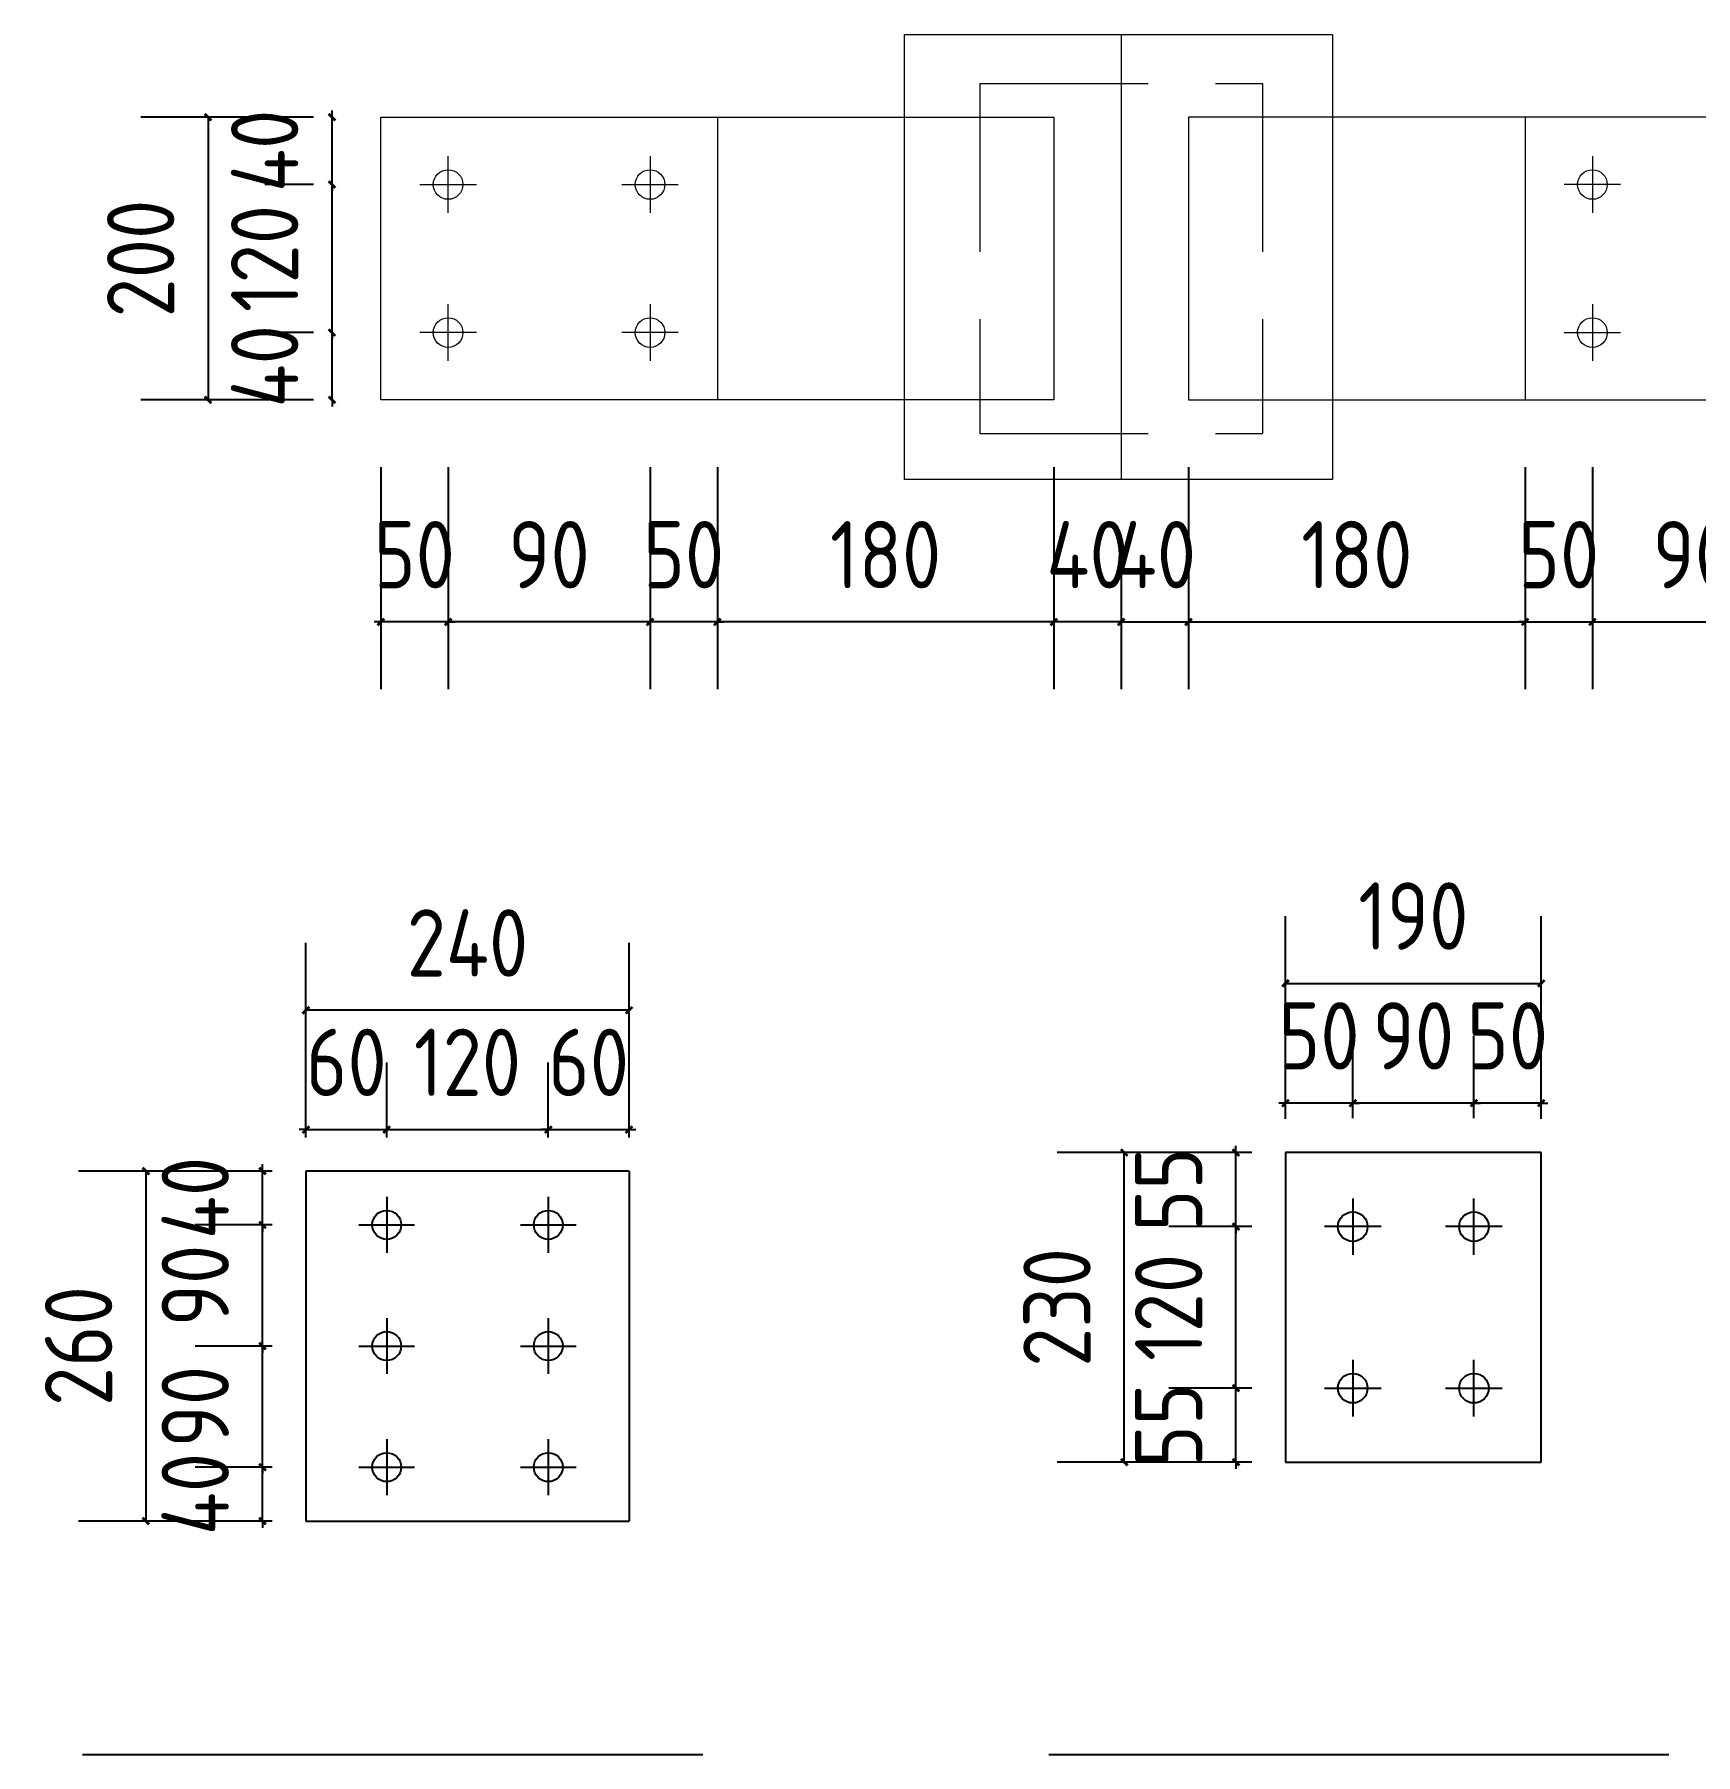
# Model space of a CAD drawing. Extents: x 411778 to 673094, y -11605 to 324395.
# Drawn here: x 487828 to 490296, y 129825 to 132381 of the extents above; entities that cross this region are included whole.
import ezdxf

# ---------------------------------------------------------------- set-up
doc = ezdxf.new("R2010")
doc.units = 0
doc.header["$LTSCALE"] = 1000
doc.header["$MEASUREMENT"] = 0
doc.linetypes.add('DASH', pattern=[0.35, 0.25, -0.1])
doc.styles.get("Standard").update_dxf_attribs({"font": 'gbenor.shx', "bigfont": 'gbcbig.shx'})
doc.dimstyles.get("Standard").update_dxf_attribs({"dimscale": 100, "dimtxt": 3.5, "dimasz": 1, "dimexe": 2.5, "dimexo": 3, "dimgap": 1.5, "dimtad": 1, "dimdec": 0, "dimzin": 0, "dimdsep": 46, "dimtxsty": 'Standard', "dimblk": 'ARCHTICK', "dimcen": 0.09, "dimadec": 0, "dimazin": 0, "dimtfac": 1, "dimtdec": 0, "dimtix": 1, "dimtmove": 2, "dimatfit": 3, "dimfxl": 1, "dimtolj": 1, "dimtzin": 0, "dimarcsym": 0})

# ---------------------------------------------------------------- blocks, each defined once
blk = doc.blocks.new('_ArchTick')
at = {"color": 0, "linetype": 'ByBlock', "const_width": 0.4}
blk.add_lwpolyline([(-0.5, -0.5), (0.5, 0.5)], dxfattribs=at)
blk = doc.blocks.new('*D104')
at = {"color": 3, "lineweight": -2}
for p, q in [((489543, 131737.9), (489543, 131407.9)), ((489443, 131619.4), (489443, 131407.9)), ((489443, 131507.9), (489433, 131507.9)), ((489443, 131507.9), (489543, 131507.9)), ((489543, 131507.9), (489553, 131507.9))]:
    blk.add_line(p, q, dxfattribs=at)
at = {"layer": 'Defpoints', "color": 0}
for p in [(489543, 131837.9), (489443, 131719.4), (489543, 131507.9)]:
    blk.add_point(p, dxfattribs=at)
at = {"color": 3, "lineweight": -2, "xscale": 10, "yscale": 10, "zscale": 10}
blk.add_blockref('_ArchTick', (489443, 131507.9), dxfattribs=at)
at = {"color": 3, "lineweight": -2, "xscale": 10, "yscale": 10, "zscale": 10, "rotation": 180}
blk.add_blockref('_ArchTick', (489543, 131507.9), dxfattribs=at)
at = {"color": 0, "lineweight": 15, "insert": (489493, 131607.9), "char_height": 100, "attachment_point": 5}
blk.add_mtext('\\A1;40', dxfattribs=at)
blk = doc.blocks.new('*D105')
at = {"color": 3, "lineweight": -2}
for p, q in [((489543, 131737.9), (489543, 131407.9)), ((490043, 131737.9), (490043, 131407.9)), ((489543, 131507.9), (490043, 131507.9))]:
    blk.add_line(p, q, dxfattribs=at)
at = {"layer": 'Defpoints', "color": 0}
for p in [(489543, 131837.9), (490043, 131837.9), (490043, 131507.9)]:
    blk.add_point(p, dxfattribs=at)
at = {"color": 3, "lineweight": -2, "xscale": 10, "yscale": 10, "zscale": 10, "rotation": 180}
blk.add_blockref('_ArchTick', (489543, 131507.9), dxfattribs=at)
at = {"color": 3, "lineweight": -2, "xscale": 10, "yscale": 10, "zscale": 10}
blk.add_blockref('_ArchTick', (490043, 131507.9), dxfattribs=at)
at = {"color": 0, "lineweight": 15, "insert": (489793, 131607.9), "char_height": 100, "attachment_point": 5}
blk.add_mtext('\\A1;180', dxfattribs=at)
blk = doc.blocks.new('*D106')
at = {"color": 3, "lineweight": -2}
for p, q in [((490043, 131737.9), (490043, 131407.9)), ((490143, 131737.9), (490143, 131407.9)), ((490043, 131507.9), (490033, 131507.9)), ((490043, 131507.9), (490143, 131507.9)), ((490143, 131507.9), (490153, 131507.9))]:
    blk.add_line(p, q, dxfattribs=at)
at = {"layer": 'Defpoints', "color": 0}
for p in [(490043, 131837.9), (490143, 131837.9), (490143, 131507.9)]:
    blk.add_point(p, dxfattribs=at)
at = {"color": 3, "lineweight": -2, "xscale": 10, "yscale": 10, "zscale": 10}
blk.add_blockref('_ArchTick', (490043, 131507.9), dxfattribs=at)
at = {"color": 3, "lineweight": -2, "xscale": 10, "yscale": 10, "zscale": 10, "rotation": 180}
blk.add_blockref('_ArchTick', (490143, 131507.9), dxfattribs=at)
at = {"color": 0, "lineweight": 15, "insert": (490093, 131607.9), "char_height": 100, "attachment_point": 5}
blk.add_mtext('\\A1;50', dxfattribs=at)
blk = doc.blocks.new('*D80')
at = {"color": 3, "lineweight": -2}
for p, q in [((490143, 131737.9), (490143, 131407.9)), ((490443, 131737.9), (490443, 131407.9)), ((490143, 131507.9), (490443, 131507.9))]:
    blk.add_line(p, q, dxfattribs=at)
at = {"layer": 'Defpoints', "color": 0}
for p in [(490143, 131837.9), (490443, 131837.9), (490443, 131507.9)]:
    blk.add_point(p, dxfattribs=at)
at = {"color": 3, "lineweight": -2, "xscale": 10, "yscale": 10, "zscale": 10, "rotation": 180}
blk.add_blockref('_ArchTick', (490143, 131507.9), dxfattribs=at)
at = {"color": 3, "lineweight": -2, "xscale": 10, "yscale": 10, "zscale": 10}
blk.add_blockref('_ArchTick', (490443, 131507.9), dxfattribs=at)
at = {"color": 0, "lineweight": 15, "insert": (490293, 131607.9), "char_height": 100, "attachment_point": 5}
blk.add_mtext('\\A1;90', dxfattribs=at)
blk = doc.blocks.new('*D81')
at = {"color": 3, "lineweight": -2}
for p, q in [((489343, 131737.9), (489343, 131407.9)), ((489443, 131619.4), (489443, 131407.9)), ((489343, 131507.9), (489333, 131507.9)), ((489443, 131507.9), (489343, 131507.9)), ((489443, 131507.9), (489453, 131507.9))]:
    blk.add_line(p, q, dxfattribs=at)
at = {"layer": 'Defpoints', "color": 0}
for p in [(489343, 131837.9), (489443, 131719.4), (489343, 131507.9)]:
    blk.add_point(p, dxfattribs=at)
at = {"color": 3, "lineweight": -2, "xscale": 10, "yscale": 10, "zscale": 10}
blk.add_blockref('_ArchTick', (489343, 131507.9), dxfattribs=at)
at = {"color": 3, "lineweight": -2, "xscale": 10, "yscale": 10, "zscale": 10, "rotation": 180}
blk.add_blockref('_ArchTick', (489443, 131507.9), dxfattribs=at)
at = {"color": 0, "lineweight": 15, "insert": (489393, 131607.9), "char_height": 100, "attachment_point": 5}
blk.add_mtext('\\A1;40', dxfattribs=at)
blk = doc.blocks.new('*D82')
at = {"color": 3, "lineweight": -2}
for p, q in [((488843, 131737.9), (488843, 131407.9)), ((489343, 131737.9), (489343, 131407.9)), ((489343, 131507.9), (488843, 131507.9))]:
    blk.add_line(p, q, dxfattribs=at)
at = {"layer": 'Defpoints', "color": 0}
for p in [(488843, 131837.9), (489343, 131837.9), (488843, 131507.9)]:
    blk.add_point(p, dxfattribs=at)
at = {"color": 3, "lineweight": -2, "xscale": 10, "yscale": 10, "zscale": 10, "rotation": 180}
blk.add_blockref('_ArchTick', (488843, 131507.9), dxfattribs=at)
at = {"color": 3, "lineweight": -2, "xscale": 10, "yscale": 10, "zscale": 10}
blk.add_blockref('_ArchTick', (489343, 131507.9), dxfattribs=at)
at = {"color": 0, "lineweight": 15, "insert": (489093, 131607.9), "char_height": 100, "attachment_point": 5}
blk.add_mtext('\\A1;180', dxfattribs=at)
blk = doc.blocks.new('*D83')
at = {"color": 3, "lineweight": -2}
for p, q in [((488743, 131737.9), (488743, 131407.9)), ((488843, 131737.9), (488843, 131407.9)), ((488743, 131507.9), (488733, 131507.9)), ((488843, 131507.9), (488743, 131507.9)), ((488843, 131507.9), (488853, 131507.9))]:
    blk.add_line(p, q, dxfattribs=at)
at = {"layer": 'Defpoints', "color": 0}
for p in [(488743, 131837.9), (488843, 131837.9), (488743, 131507.9)]:
    blk.add_point(p, dxfattribs=at)
at = {"color": 3, "lineweight": -2, "xscale": 10, "yscale": 10, "zscale": 10}
blk.add_blockref('_ArchTick', (488743, 131507.9), dxfattribs=at)
at = {"color": 3, "lineweight": -2, "xscale": 10, "yscale": 10, "zscale": 10, "rotation": 180}
blk.add_blockref('_ArchTick', (488843, 131507.9), dxfattribs=at)
at = {"color": 0, "lineweight": 15, "insert": (488793, 131607.9), "char_height": 100, "attachment_point": 5}
blk.add_mtext('\\A1;50', dxfattribs=at)
blk = doc.blocks.new('*D84')
at = {"color": 3, "lineweight": -2}
for p, q in [((488443, 131737.9), (488443, 131407.9)), ((488743, 131737.9), (488743, 131407.9)), ((488743, 131507.9), (488443, 131507.9))]:
    blk.add_line(p, q, dxfattribs=at)
at = {"layer": 'Defpoints', "color": 0}
for p in [(488443, 131837.9), (488743, 131837.9), (488443, 131507.9)]:
    blk.add_point(p, dxfattribs=at)
at = {"color": 3, "lineweight": -2, "xscale": 10, "yscale": 10, "zscale": 10, "rotation": 180}
blk.add_blockref('_ArchTick', (488443, 131507.9), dxfattribs=at)
at = {"color": 3, "lineweight": -2, "xscale": 10, "yscale": 10, "zscale": 10}
blk.add_blockref('_ArchTick', (488743, 131507.9), dxfattribs=at)
at = {"color": 0, "lineweight": 15, "insert": (488593, 131607.9), "char_height": 100, "attachment_point": 5}
blk.add_mtext('\\A1;90', dxfattribs=at)
blk = doc.blocks.new('*D85')
at = {"color": 3, "lineweight": -2}
for p, q in [((488343, 131737.9), (488343, 131407.9)), ((488443, 131737.9), (488443, 131407.9)), ((488343, 131507.9), (488333, 131507.9)), ((488443, 131507.9), (488343, 131507.9)), ((488443, 131507.9), (488453, 131507.9))]:
    blk.add_line(p, q, dxfattribs=at)
at = {"layer": 'Defpoints', "color": 0}
for p in [(488343, 131837.9), (488443, 131837.9), (488343, 131507.9)]:
    blk.add_point(p, dxfattribs=at)
at = {"color": 3, "lineweight": -2, "xscale": 10, "yscale": 10, "zscale": 10}
blk.add_blockref('_ArchTick', (488343, 131507.9), dxfattribs=at)
at = {"color": 3, "lineweight": -2, "xscale": 10, "yscale": 10, "zscale": 10, "rotation": 180}
blk.add_blockref('_ArchTick', (488443, 131507.9), dxfattribs=at)
at = {"color": 0, "lineweight": 15, "insert": (488393, 131607.9), "char_height": 100, "attachment_point": 5}
blk.add_mtext('\\A1;50', dxfattribs=at)
blk = doc.blocks.new('*D86')
at = {"color": 3, "lineweight": -2}
for p, q in [((488243, 131937.9), (488170.5, 131937.9)), ((488270.5, 131937.9), (488270.5, 131947.9)), ((488270.5, 131837.9), (488270.5, 131937.9)), ((488243, 131837.9), (488170.5, 131837.9)), ((488270.5, 131837.9), (488270.5, 131827.9))]:
    blk.add_line(p, q, dxfattribs=at)
at = {"layer": 'Defpoints', "color": 0}
for p in [(488270.5, 131937.9), (488343, 131937.9), (488343, 131837.9)]:
    blk.add_point(p, dxfattribs=at)
at = {"color": 3, "lineweight": -2, "xscale": 10, "yscale": 10, "zscale": 10}
for p, rotation in [((488270.5, 131937.9), 270), ((488270.5, 131837.9), 90)]:
    blk.add_blockref('_ArchTick', p, dxfattribs=dict(at, rotation=rotation))
at = {"color": 0, "lineweight": 15, "insert": (488170.5, 131887.9), "char_height": 100, "attachment_point": 5, "rotation": 90}
blk.add_mtext('\\A1;40', dxfattribs=at)
blk = doc.blocks.new('*D87')
at = {"color": 3, "lineweight": -2}
for p, q in [((488270.5, 132157.9), (488270.5, 132167.9)), ((488243, 132157.9), (488170.5, 132157.9)), ((488270.5, 131937.9), (488270.5, 132157.9)), ((488243, 131937.9), (488170.5, 131937.9)), ((488270.5, 131937.9), (488270.5, 131927.9))]:
    blk.add_line(p, q, dxfattribs=at)
at = {"layer": 'Defpoints', "color": 0}
for p in [(488270.5, 132157.9), (488343, 132157.9), (488343, 131937.9)]:
    blk.add_point(p, dxfattribs=at)
at = {"color": 3, "lineweight": -2, "xscale": 10, "yscale": 10, "zscale": 10}
for p, rotation in [((488270.5, 132157.9), 270), ((488270.5, 131937.9), 90)]:
    blk.add_blockref('_ArchTick', p, dxfattribs=dict(at, rotation=rotation))
at = {"color": 0, "lineweight": 15, "insert": (488170.5, 132047.9), "char_height": 100, "attachment_point": 5, "rotation": 90}
blk.add_mtext('\\A1;120', dxfattribs=at)
blk = doc.blocks.new('*D88')
at = {"color": 3, "lineweight": -2}
for p, q in [((488270.5, 132257.9), (488270.5, 132267.9)), ((488243, 132257.9), (488170.5, 132257.9)), ((488270.5, 132157.9), (488270.5, 132257.9)), ((488243, 132157.9), (488170.5, 132157.9)), ((488270.5, 132157.9), (488270.5, 132147.9))]:
    blk.add_line(p, q, dxfattribs=at)
at = {"layer": 'Defpoints', "color": 0}
for p in [(488270.5, 132257.9), (488343, 132257.9), (488343, 132157.9)]:
    blk.add_point(p, dxfattribs=at)
at = {"color": 3, "lineweight": -2, "xscale": 10, "yscale": 10, "zscale": 10}
for p, rotation in [((488270.5, 132257.9), 270), ((488270.5, 132157.9), 90)]:
    blk.add_blockref('_ArchTick', p, dxfattribs=dict(at, rotation=rotation))
at = {"color": 0, "lineweight": 15, "insert": (488170.5, 132207.9), "char_height": 100, "attachment_point": 5, "rotation": 90}
blk.add_mtext('\\A1;40', dxfattribs=at)
blk = doc.blocks.new('*D89')
at = {"color": 3, "lineweight": -2}
for p, q in [((488243, 132257.9), (487986.3, 132257.9)), ((488086.3, 132257.9), (488086.3, 131837.9)), ((488243, 131837.9), (487986.3, 131837.9))]:
    blk.add_line(p, q, dxfattribs=at)
at = {"layer": 'Defpoints', "color": 0}
for p in [(488343, 132257.9), (488086.3, 131837.9), (488343, 131837.9)]:
    blk.add_point(p, dxfattribs=at)
at = {"color": 3, "lineweight": -2, "xscale": 10, "yscale": 10, "zscale": 10}
for p, rotation in [((488086.3, 132257.9), 90), ((488086.3, 131837.9), 270)]:
    blk.add_blockref('_ArchTick', p, dxfattribs=dict(at, rotation=rotation))
at = {"color": 0, "lineweight": 15, "insert": (487986.3, 132047.9), "char_height": 100, "attachment_point": 5, "rotation": 90}
blk.add_mtext('\\A1;200', dxfattribs=at)
blk = doc.blocks.new('*D112')
at = {"color": 3, "lineweight": -2}
for p, q in [((488181.8, 130252.1), (488067.3, 130252.1)), ((488167.3, 130252.1), (488167.3, 130262.1)), ((488167.3, 130172.1), (488167.3, 130252.1)), ((488181.8, 130172.1), (488067.3, 130172.1)), ((488167.3, 130172.1), (488167.3, 130162.1))]:
    blk.add_line(p, q, dxfattribs=at)
at = {"layer": 'Defpoints', "color": 0}
for p in [(488167.3, 130252.1), (488231.8, 130252.1), (488231.8, 130172.1)]:
    blk.add_point(p, dxfattribs=at)
at = {"color": 3, "lineweight": -2, "xscale": 10, "yscale": 10, "zscale": 10}
for p, rotation in [((488167.3, 130252.1), 270), ((488167.3, 130172.1), 90)]:
    blk.add_blockref('_ArchTick', p, dxfattribs=dict(at, rotation=rotation))
at = {"color": 0, "insert": (488067.3, 130212.1), "char_height": 100, "attachment_point": 5, "rotation": 90}
blk.add_mtext('\\A1;40', dxfattribs=at)
blk = doc.blocks.new('*D113')
at = {"color": 3, "lineweight": -2}
for p, q in [((488181.8, 130432.1), (488067.3, 130432.1)), ((488167.3, 130432.1), (488167.3, 130442.1)), ((488167.3, 130252.1), (488167.3, 130432.1)), ((488181.8, 130252.1), (488067.3, 130252.1)), ((488167.3, 130252.1), (488167.3, 130242.1))]:
    blk.add_line(p, q, dxfattribs=at)
at = {"layer": 'Defpoints', "color": 0}
for p in [(488167.3, 130432.1), (488231.8, 130432.1), (488231.8, 130252.1)]:
    blk.add_point(p, dxfattribs=at)
at = {"color": 3, "lineweight": -2, "xscale": 10, "yscale": 10, "zscale": 10}
for p, rotation in [((488167.3, 130432.1), 270), ((488167.3, 130252.1), 90)]:
    blk.add_blockref('_ArchTick', p, dxfattribs=dict(at, rotation=rotation))
at = {"color": 0, "insert": (488067.3, 130342.1), "char_height": 100, "attachment_point": 5, "rotation": 90}
blk.add_mtext('\\A1;90', dxfattribs=at)
blk = doc.blocks.new('*D114')
at = {"color": 3, "lineweight": -2}
for p, q in [((488181.8, 130612.1), (488067.3, 130612.1)), ((488167.3, 130612.1), (488167.3, 130622.1)), ((488167.3, 130432.1), (488167.3, 130612.1)), ((488181.8, 130432.1), (488067.3, 130432.1)), ((488167.3, 130432.1), (488167.3, 130422.1))]:
    blk.add_line(p, q, dxfattribs=at)
at = {"layer": 'Defpoints', "color": 0}
for p in [(488167.3, 130612.1), (488231.8, 130612.1), (488231.8, 130432.1)]:
    blk.add_point(p, dxfattribs=at)
at = {"color": 3, "lineweight": -2, "xscale": 10, "yscale": 10, "zscale": 10}
for p, rotation in [((488167.3, 130612.1), 270), ((488167.3, 130432.1), 90)]:
    blk.add_blockref('_ArchTick', p, dxfattribs=dict(at, rotation=rotation))
at = {"color": 0, "insert": (488067.3, 130522.1), "char_height": 100, "attachment_point": 5, "rotation": 90}
blk.add_mtext('\\A1;90', dxfattribs=at)
blk = doc.blocks.new('*D115')
at = {"color": 3, "lineweight": -2}
for p, q in [((488181.8, 130692.1), (488067.3, 130692.1)), ((488167.3, 130692.1), (488167.3, 130702.1)), ((488167.3, 130612.1), (488167.3, 130692.1)), ((488181.8, 130612.1), (488067.3, 130612.1)), ((488167.3, 130612.1), (488167.3, 130602.1))]:
    blk.add_line(p, q, dxfattribs=at)
at = {"layer": 'Defpoints', "color": 0}
for p in [(488167.3, 130692.1), (488231.8, 130692.1), (488231.8, 130612.1)]:
    blk.add_point(p, dxfattribs=at)
at = {"color": 3, "lineweight": -2, "xscale": 10, "yscale": 10, "zscale": 10}
for p, rotation in [((488167.3, 130692.1), 270), ((488167.3, 130612.1), 90)]:
    blk.add_blockref('_ArchTick', p, dxfattribs=dict(at, rotation=rotation))
at = {"color": 0, "insert": (488067.3, 130652.1), "char_height": 100, "attachment_point": 5, "rotation": 90}
blk.add_mtext('\\A1;40', dxfattribs=at)
blk = doc.blocks.new('*D99')
at = {"color": 3, "lineweight": -2}
for p, q in [((488231.8, 130742.1), (488231.8, 130853.6)), ((488351.8, 130742.1), (488351.8, 130853.6)), ((488231.8, 130753.6), (488221.8, 130753.6)), ((488231.8, 130753.6), (488351.8, 130753.6)), ((488351.8, 130753.6), (488361.8, 130753.6))]:
    blk.add_line(p, q, dxfattribs=at)
at = {"layer": 'Defpoints', "color": 0}
for p in [(488351.8, 130753.6), (488231.8, 130692.1), (488351.8, 130692.1)]:
    blk.add_point(p, dxfattribs=at)
at = {"color": 3, "lineweight": -2, "xscale": 10, "yscale": 10, "zscale": 10}
blk.add_blockref('_ArchTick', (488231.8, 130753.6), dxfattribs=at)
at = {"color": 3, "lineweight": -2, "xscale": 10, "yscale": 10, "zscale": 10, "rotation": 180}
blk.add_blockref('_ArchTick', (488351.8, 130753.6), dxfattribs=at)
at = {"color": 0, "insert": (488291.8, 130853.6), "char_height": 100, "attachment_point": 5}
blk.add_mtext('\\A1;60', dxfattribs=at)
blk = doc.blocks.new('*D100')
at = {"color": 3, "lineweight": -2}
for p, q in [((488351.8, 130742.1), (488351.8, 130853.6)), ((488591.8, 130742.1), (488591.8, 130853.6)), ((488351.8, 130753.6), (488591.8, 130753.6))]:
    blk.add_line(p, q, dxfattribs=at)
at = {"layer": 'Defpoints', "color": 0}
for p in [(488591.8, 130753.6), (488351.8, 130692.1), (488591.8, 130692.1)]:
    blk.add_point(p, dxfattribs=at)
at = {"color": 3, "lineweight": -2, "xscale": 10, "yscale": 10, "zscale": 10, "rotation": 180}
blk.add_blockref('_ArchTick', (488351.8, 130753.6), dxfattribs=at)
at = {"color": 3, "lineweight": -2, "xscale": 10, "yscale": 10, "zscale": 10}
blk.add_blockref('_ArchTick', (488591.8, 130753.6), dxfattribs=at)
at = {"color": 0, "insert": (488471.8, 130853.6), "char_height": 100, "attachment_point": 5}
blk.add_mtext('\\A1;120', dxfattribs=at)
blk = doc.blocks.new('*D116')
at = {"color": 3, "lineweight": -2}
for p, q in [((488591.8, 130742.1), (488591.8, 130853.6)), ((488711.8, 130742.1), (488711.8, 130853.6)), ((488591.8, 130753.6), (488581.8, 130753.6)), ((488591.8, 130753.6), (488711.8, 130753.6)), ((488711.8, 130753.6), (488721.8, 130753.6))]:
    blk.add_line(p, q, dxfattribs=at)
at = {"layer": 'Defpoints', "color": 0}
for p in [(488711.8, 130753.6), (488591.8, 130692.1), (488711.8, 130692.1)]:
    blk.add_point(p, dxfattribs=at)
at = {"color": 3, "lineweight": -2, "xscale": 10, "yscale": 10, "zscale": 10}
blk.add_blockref('_ArchTick', (488591.8, 130753.6), dxfattribs=at)
at = {"color": 3, "lineweight": -2, "xscale": 10, "yscale": 10, "zscale": 10, "rotation": 180}
blk.add_blockref('_ArchTick', (488711.8, 130753.6), dxfattribs=at)
at = {"color": 0, "insert": (488651.8, 130853.6), "char_height": 100, "attachment_point": 5}
blk.add_mtext('\\A1;60', dxfattribs=at)
blk = doc.blocks.new('*D117')
at = {"color": 3, "lineweight": -2}
for p, q in [((488231.8, 130742.1), (488231.8, 131031)), ((488711.8, 130742.1), (488711.8, 131031)), ((488711.8, 130931), (488231.8, 130931))]:
    blk.add_line(p, q, dxfattribs=at)
at = {"layer": 'Defpoints', "color": 0}
for p in [(488231.8, 130931), (488231.8, 130692.1), (488711.8, 130692.1)]:
    blk.add_point(p, dxfattribs=at)
at = {"color": 3, "lineweight": -2, "xscale": 10, "yscale": 10, "zscale": 10, "rotation": 180}
blk.add_blockref('_ArchTick', (488231.8, 130931), dxfattribs=at)
at = {"color": 3, "lineweight": -2, "xscale": 10, "yscale": 10, "zscale": 10}
blk.add_blockref('_ArchTick', (488711.8, 130931), dxfattribs=at)
at = {"color": 0, "insert": (488471.8, 131031), "char_height": 100, "attachment_point": 5}
blk.add_mtext('\\A1;240', dxfattribs=at)
blk = doc.blocks.new('*D118')
at = {"color": 3, "lineweight": -2}
for p, q in [((488181.8, 130692.1), (487894, 130692.1)), ((487994, 130692.1), (487994, 130172.1)), ((488181.8, 130172.1), (487894, 130172.1))]:
    blk.add_line(p, q, dxfattribs=at)
at = {"layer": 'Defpoints', "color": 0}
for p in [(488231.8, 130692.1), (487994, 130172.1), (488231.8, 130172.1)]:
    blk.add_point(p, dxfattribs=at)
at = {"color": 3, "lineweight": -2, "xscale": 10, "yscale": 10, "zscale": 10}
for p, rotation in [((487994, 130692.1), 90), ((487994, 130172.1), 270)]:
    blk.add_blockref('_ArchTick', p, dxfattribs=dict(at, rotation=rotation))
at = {"color": 0, "insert": (487894, 130432.1), "char_height": 100, "attachment_point": 5, "rotation": 90}
blk.add_mtext('\\A1;260', dxfattribs=at)
blk = doc.blocks.new('*D126')
at = {"color": 3, "lineweight": -2}
for p, q in [((489613.5, 130369.5), (489613.5, 130379.5)), ((489637, 130369.5), (489513.5, 130369.5)), ((489613.5, 130259.5), (489613.5, 130369.5)), ((489637, 130259.5), (489513.5, 130259.5)), ((489613.5, 130259.5), (489613.5, 130249.5))]:
    blk.add_line(p, q, dxfattribs=at)
at = {"layer": 'Defpoints', "color": 0}
for p in [(489613.5, 130369.5), (489687, 130369.5), (489687, 130259.5)]:
    blk.add_point(p, dxfattribs=at)
at = {"color": 3, "lineweight": -2, "xscale": 10, "yscale": 10, "zscale": 10}
for p, rotation in [((489613.5, 130369.5), 270), ((489613.5, 130259.5), 90)]:
    blk.add_blockref('_ArchTick', p, dxfattribs=dict(at, rotation=rotation))
at = {"color": 0, "insert": (489513.5, 130314.5), "char_height": 100, "attachment_point": 5, "rotation": 90}
blk.add_mtext('\\A1;55', dxfattribs=at)
blk = doc.blocks.new('*D127')
at = {"color": 3, "lineweight": -2}
for p, q in [((489637, 130609.5), (489513.5, 130609.5)), ((489613.5, 130369.5), (489613.5, 130609.5)), ((489637, 130369.5), (489513.5, 130369.5))]:
    blk.add_line(p, q, dxfattribs=at)
at = {"layer": 'Defpoints', "color": 0}
for p in [(489613.5, 130609.5), (489687, 130609.5), (489687, 130369.5)]:
    blk.add_point(p, dxfattribs=at)
at = {"color": 3, "lineweight": -2, "xscale": 10, "yscale": 10, "zscale": 10}
for p, rotation in [((489613.5, 130609.5), 90), ((489613.5, 130369.5), 270)]:
    blk.add_blockref('_ArchTick', p, dxfattribs=dict(at, rotation=rotation))
at = {"color": 0, "insert": (489513.5, 130489.5), "char_height": 100, "attachment_point": 5, "rotation": 90}
blk.add_mtext('\\A1;120', dxfattribs=at)
blk = doc.blocks.new('*D128')
at = {"color": 3, "lineweight": -2}
for p, q in [((489637, 130719.5), (489513.5, 130719.5)), ((489613.5, 130719.5), (489613.5, 130729.5)), ((489613.5, 130609.5), (489613.5, 130719.5)), ((489637, 130609.5), (489513.5, 130609.5)), ((489613.5, 130609.5), (489613.5, 130599.5))]:
    blk.add_line(p, q, dxfattribs=at)
at = {"layer": 'Defpoints', "color": 0}
for p in [(489613.5, 130719.5), (489687, 130719.5), (489687, 130609.5)]:
    blk.add_point(p, dxfattribs=at)
at = {"color": 3, "lineweight": -2, "xscale": 10, "yscale": 10, "zscale": 10}
for p, rotation in [((489613.5, 130719.5), 270), ((489613.5, 130609.5), 90)]:
    blk.add_blockref('_ArchTick', p, dxfattribs=dict(at, rotation=rotation))
at = {"color": 0, "insert": (489513.5, 130664.5), "char_height": 100, "attachment_point": 5, "rotation": 90}
blk.add_mtext('\\A1;55', dxfattribs=at)
blk = doc.blocks.new('*D129')
at = {"color": 3, "lineweight": -2}
for p, q in [((489637, 130719.5), (489347.6, 130719.5)), ((489447.6, 130259.5), (489447.6, 130719.5)), ((489637, 130259.5), (489347.6, 130259.5))]:
    blk.add_line(p, q, dxfattribs=at)
at = {"layer": 'Defpoints', "color": 0}
for p in [(489447.6, 130719.5), (489687, 130719.5), (489687, 130259.5)]:
    blk.add_point(p, dxfattribs=at)
at = {"color": 3, "lineweight": -2, "xscale": 10, "yscale": 10, "zscale": 10}
for p, rotation in [((489447.6, 130719.5), 90), ((489447.6, 130259.5), 270)]:
    blk.add_blockref('_ArchTick', p, dxfattribs=dict(at, rotation=rotation))
at = {"color": 0, "insert": (489347.6, 130489.5), "char_height": 100, "attachment_point": 5, "rotation": 90}
blk.add_mtext('\\A1;230', dxfattribs=at)
blk = doc.blocks.new('*D130')
at = {"color": 3, "lineweight": -2}
for p, q in [((489967, 130770.5), (489967, 130893)), ((490067, 130770.5), (490067, 130893)), ((489967, 130793), (489957, 130793)), ((490067, 130793), (489967, 130793)), ((490067, 130793), (490077, 130793))]:
    blk.add_line(p, q, dxfattribs=at)
at = {"layer": 'Defpoints', "color": 0}
for p in [(489967, 130793), (489967, 130720.5), (490067, 130720.5)]:
    blk.add_point(p, dxfattribs=at)
at = {"color": 3, "lineweight": -2, "xscale": 10, "yscale": 10, "zscale": 10}
blk.add_blockref('_ArchTick', (489967, 130793), dxfattribs=at)
at = {"color": 3, "lineweight": -2, "xscale": 10, "yscale": 10, "zscale": 10, "rotation": 180}
blk.add_blockref('_ArchTick', (490067, 130793), dxfattribs=at)
at = {"color": 0, "insert": (490017, 130893), "char_height": 100, "attachment_point": 5}
blk.add_mtext('\\A1;50', dxfattribs=at)
blk = doc.blocks.new('*D131')
at = {"color": 3, "lineweight": -2}
for p, q in [((489787, 130770.5), (489787, 130893)), ((489967, 130770.5), (489967, 130893)), ((489787, 130793), (489777, 130793)), ((489967, 130793), (489787, 130793)), ((489967, 130793), (489977, 130793))]:
    blk.add_line(p, q, dxfattribs=at)
at = {"layer": 'Defpoints', "color": 0}
for p in [(489787, 130793), (489787, 130720.5), (489967, 130720.5)]:
    blk.add_point(p, dxfattribs=at)
at = {"color": 3, "lineweight": -2, "xscale": 10, "yscale": 10, "zscale": 10}
blk.add_blockref('_ArchTick', (489787, 130793), dxfattribs=at)
at = {"color": 3, "lineweight": -2, "xscale": 10, "yscale": 10, "zscale": 10, "rotation": 180}
blk.add_blockref('_ArchTick', (489967, 130793), dxfattribs=at)
at = {"color": 0, "insert": (489877, 130893), "char_height": 100, "attachment_point": 5}
blk.add_mtext('\\A1;90', dxfattribs=at)
blk = doc.blocks.new('*D132')
at = {"color": 3, "lineweight": -2}
for p, q in [((489687, 130770.5), (489687, 130893)), ((489787, 130770.5), (489787, 130893)), ((489687, 130793), (489677, 130793)), ((489787, 130793), (489687, 130793)), ((489787, 130793), (489797, 130793))]:
    blk.add_line(p, q, dxfattribs=at)
at = {"layer": 'Defpoints', "color": 0}
for p in [(489687, 130793), (489687, 130720.5), (489787, 130720.5)]:
    blk.add_point(p, dxfattribs=at)
at = {"color": 3, "lineweight": -2, "xscale": 10, "yscale": 10, "zscale": 10}
blk.add_blockref('_ArchTick', (489687, 130793), dxfattribs=at)
at = {"color": 3, "lineweight": -2, "xscale": 10, "yscale": 10, "zscale": 10, "rotation": 180}
blk.add_blockref('_ArchTick', (489787, 130793), dxfattribs=at)
at = {"color": 0, "insert": (489737, 130893), "char_height": 100, "attachment_point": 5}
blk.add_mtext('\\A1;50', dxfattribs=at)
blk = doc.blocks.new('*D133')
at = {"color": 3, "lineweight": -2}
for p, q in [((489687, 130769.5), (489687, 131071)), ((490067, 130769.5), (490067, 131071)), ((489687, 130971), (490067, 130971))]:
    blk.add_line(p, q, dxfattribs=at)
at = {"layer": 'Defpoints', "color": 0}
for p in [(490067, 130971), (489687, 130719.5), (490067, 130719.5)]:
    blk.add_point(p, dxfattribs=at)
at = {"color": 3, "lineweight": -2, "xscale": 10, "yscale": 10, "zscale": 10, "rotation": 180}
blk.add_blockref('_ArchTick', (489687, 130971), dxfattribs=at)
at = {"color": 3, "lineweight": -2, "xscale": 10, "yscale": 10, "zscale": 10}
blk.add_blockref('_ArchTick', (490067, 130971), dxfattribs=at)
at = {"color": 0, "insert": (489877, 131071), "char_height": 100, "attachment_point": 5}
blk.add_mtext('\\A1;190', dxfattribs=at)

msp = doc.modelspace()

# ---------------------------------------------------------------- linework, layer by layer
at = {"color": 1, "lineweight": 15}
msp.add_line((489443, 132380.9), (489443, 131719.4), dxfattribs=at)
at = {"linetype": 'DASH', "lineweight": 15}
for p, q in [((489233, 132307.9), (489233, 131787.9)), ((489233, 132307.9), (489653, 132307.9)), ((489653, 132307.9), (489653, 131787.9)), ((489233, 131787.9), (489653, 131787.9))]:
    msp.add_line(p, q, dxfattribs=at)
at = {"lineweight": 15}
for p, q in [((488343, 131837.9), (488343, 132257.9)), ((488343, 132257.9), (489343, 132257.9)), ((488843, 132257.9), (488843, 131837.9)), ((489343, 132257.9), (489343, 131837.9)), ((489343, 132257.9), (489343, 131837.9)), ((489543, 132257.9), (489543, 131837.9)), ((490543, 132257.9), (489543, 132257.9)), ((490043, 132257.9), (490043, 131837.9)), ((488443, 132115.9), (488443, 132199.9)), ((488743, 132199.9), (488743, 132115.9)), ((490143, 132199.9), (490143, 132115.9)), ((488401, 132157.9), (488485, 132157.9)), ((488701, 132157.9), (488785, 132157.9)), ((490185, 132157.9), (490101, 132157.9)), ((488443, 131895.9), (488443, 131979.9)), ((488743, 131979.9), (488743, 131895.9)), ((490143, 131979.9), (490143, 131895.9)), ((488485, 131937.9), (488401, 131937.9)), ((488785, 131937.9), (488701, 131937.9)), ((490101, 131937.9), (490185, 131937.9)), ((489343, 131837.9), (488343, 131837.9)), ((489543, 131837.9), (490543, 131837.9))]:
    msp.add_line(p, q, dxfattribs=at)
for p, q in [((490067, 130719.5), (489687, 130719.5)), ((489687, 130719.5), (489687, 130259.5)), ((490067, 130259.5), (490067, 130719.5)), ((488711.8, 130692.1), (488231.8, 130692.1)), ((488231.8, 130692.1), (488231.8, 130172.1)), ((488711.8, 130692.1), (488711.8, 130172.1)), ((489787, 130651.5), (489787, 130567.5)), ((489967, 130567.5), (489967, 130651.5)), ((488310.3, 130612.1), (488393.3, 130612.1)), ((488550.3, 130612.1), (488633.3, 130612.1)), ((489829, 130609.5), (489745, 130609.5)), ((490009, 130609.5), (489925, 130609.5)), ((488310.3, 130432.1), (488393.3, 130432.1)), ((488550.3, 130432.1), (488633.3, 130432.1)), ((489787, 130411.5), (489787, 130327.5)), ((489967, 130327.5), (489967, 130411.5)), ((489745, 130369.5), (489829, 130369.5)), ((489925, 130369.5), (490009, 130369.5)), ((488310.3, 130252.1), (488393.3, 130252.1)), ((488550.3, 130252.1), (488633.3, 130252.1)), ((489687, 130259.5), (490067, 130259.5)), ((488231.8, 130172.1), (488711.8, 130172.1)), ((487899.8, 129825.1), (488821.3, 129825.1)), ((489335.3, 129825.1), (490256.8, 129825.1))]:
    msp.add_line(p, q)
at = {"color": 0}
for p, q in [((488351.8, 130653.6), (488351.8, 130570.6)), ((488591.8, 130653.6), (488591.8, 130570.6)), ((488351.8, 130473.6), (488351.8, 130390.6)), ((488591.8, 130473.6), (488591.8, 130390.6)), ((488351.8, 130293.6), (488351.8, 130210.6)), ((488591.8, 130293.6), (488591.8, 130210.6))]:
    msp.add_line(p, q, dxfattribs=at)
at = {"lineweight": 15}
msp.add_lwpolyline([(489121, 132380.9), (489757, 132380.9), (489757, 131719.4), (489121, 131719.4)], close=True, dxfattribs=at)
for centre in [(488443, 132157.9), (488743, 132157.9), (490143, 132157.9), (488443, 131937.9), (488743, 131937.9), (490143, 131937.9)]:
    msp.add_circle(centre, 22, dxfattribs=at)
for centre, radius in [((488351.8, 130612.1), 21.5), ((488591.8, 130612.1), 21.5), ((489787, 130609.5), 22), ((489967, 130609.5), 22), ((488351.8, 130432.1), 21.5), ((488591.8, 130432.1), 21.5), ((489787, 130369.5), 22), ((489967, 130369.5), 22), ((488351.8, 130252.1), 21.5), ((488591.8, 130252.1), 21.5)]:
    msp.add_circle(centre, radius)

# ---------------------------------------------------------------- dimensions: what is measured, and where the dimension line sits
for base, p1, p2, angle, text, picture, middle in [((488270.5, 132257.9), (488343, 132157.9), (488343, 132257.9), 90, '40', '*D88', (488170.5, 132207.9)), ((488270.5, 132157.9), (488343, 131937.9), (488343, 132157.9), 90, '120', '*D87', (488170.5, 132047.9)), ((488270.5, 131937.9), (488343, 131837.9), (488343, 131937.9), 90, '40', '*D86', (488170.5, 131887.9)), ((488443, 131507.9), (488743, 131837.9), (488443, 131837.9), 180, '90', '*D84', (488593, 131607.9)), ((488843, 131507.9), (489343, 131837.9), (488843, 131837.9), 180, '180', '*D82', (489093, 131607.9)), ((489343, 131507.9), (489443, 131719.4), (489343, 131837.9), 180, '40', '*D81', (489393, 131607.9))]:
    dim = msp.add_linear_dim(base=base, p1=p1, p2=p2, angle=angle, text=text, dimstyle='Standard', override={"dimtxt": 1, "dimasz": 0.1, "dimexe": 1, "dimexo": 1, "dimgap": 0.5, "dimlfac": 0.5, "dimclrd": 3, "dimclre": 3}, dxfattribs=at)
    dim.commit()
    dim.dimension.update_dxf_attribs({"geometry": picture, "text_midpoint": middle})
dim = msp.add_aligned_dim(p1=(488343, 132257.9), p2=(488343, 131837.9), distance=-256.7, text='200', dimstyle='Standard', override={"dimtxt": 1, "dimasz": 0.1, "dimexe": 1, "dimexo": 1, "dimgap": 0.5, "dimlfac": 0.5, "dimclrd": 3, "dimclre": 3}, dxfattribs=at)
dim.commit()
dim.dimension.update_dxf_attribs({"geometry": '*D89', "text_midpoint": (487986.3, 132047.9)})
for base, p1, p2, picture, middle in [((488343, 131507.9), (488443, 131837.9), (488343, 131837.9), '*D85', (488393, 131607.9)), ((488743, 131507.9), (488843, 131837.9), (488743, 131837.9), '*D83', (488793, 131607.9))]:
    dim = msp.add_linear_dim(base=base, p1=p1, p2=p2, angle=180, dimstyle='Standard', override={"dimtxt": 1, "dimasz": 0.1, "dimexe": 1, "dimexo": 1, "dimgap": 0.5, "dimlfac": 0.5, "dimclrd": 3, "dimclre": 3}, dxfattribs=at)
    dim.commit()
    dim.dimension.update_dxf_attribs({"geometry": picture, "text_midpoint": middle})
for base, p1, p2, text, picture, middle in [((489543, 131507.9), (489443, 131719.4), (489543, 131837.9), '40', '*D104', (489493, 131607.9)), ((490043, 131507.9), (489543, 131837.9), (490043, 131837.9), '180', '*D105', (489793, 131607.9)), ((490443, 131507.9), (490143, 131837.9), (490443, 131837.9), '90', '*D80', (490293, 131607.9))]:
    dim = msp.add_linear_dim(base=base, p1=p1, p2=p2, text=text, dimstyle='Standard', override={"dimtxt": 1, "dimasz": 0.1, "dimexe": 1, "dimexo": 1, "dimgap": 0.5, "dimlfac": 0.5, "dimclrd": 3, "dimclre": 3}, dxfattribs=at)
    dim.commit()
    dim.dimension.update_dxf_attribs({"geometry": picture, "text_midpoint": middle})
dim = msp.add_linear_dim(base=(490143, 131507.9), p1=(490043, 131837.9), p2=(490143, 131837.9), dimstyle='Standard', override={"dimtxt": 1, "dimasz": 0.1, "dimexe": 1, "dimexo": 1, "dimgap": 0.5, "dimlfac": 0.5, "dimclrd": 3, "dimclre": 3}, dxfattribs=at)
dim.commit()
dim.dimension.update_dxf_attribs({"geometry": '*D106', "text_midpoint": (490093, 131607.9)})
for p1, p2, distance, picture, middle in [((489687, 130719.5), (490067, 130719.5), 251.5, '*D133', (489877, 131071)), ((488711.8, 130692.1), (488231.8, 130692.1), -238.9, '*D117', (488471.8, 131031)), ((489687, 130259.5), (489687, 130719.5), 239.4, '*D129', (489347.6, 130489.5)), ((488231.8, 130692.1), (488231.8, 130172.1), -237.8, '*D118', (487894, 130432.1))]:
    dim = msp.add_aligned_dim(p1=p1, p2=p2, distance=distance, dimstyle='Standard', override={"dimtxt": 1, "dimasz": 0.1, "dimexe": 1, "dimexo": 0.5, "dimgap": 0.5, "dimlfac": 0.5, "dimclrd": 3, "dimclre": 3})
    dim.commit()
    dim.dimension.update_dxf_attribs({"geometry": picture, "text_midpoint": middle})
for base, p1, p2, angle, picture, middle in [((489687, 130793), (489787, 130720.5), (489687, 130720.5), 180, '*D132', (489737, 130893)), ((489787, 130793), (489967, 130720.5), (489787, 130720.5), 180, '*D131', (489877, 130893)), ((489967, 130793), (490067, 130720.5), (489967, 130720.5), 180, '*D130', (490017, 130893)), ((489613.5, 130719.5), (489687, 130609.5), (489687, 130719.5), 90, '*D128', (489513.5, 130664.5)), ((488167.3, 130692.1), (488231.8, 130612.1), (488231.8, 130692.1), 90, '*D115', (488067.3, 130652.1)), ((488167.3, 130612.1), (488231.8, 130432.1), (488231.8, 130612.1), 90, '*D114', (488067.3, 130522.1)), ((489613.5, 130609.5), (489687, 130369.5), (489687, 130609.5), 90, '*D127', (489513.5, 130489.5)), ((488167.3, 130432.1), (488231.8, 130252.1), (488231.8, 130432.1), 90, '*D113', (488067.3, 130342.1)), ((489613.5, 130369.5), (489687, 130259.5), (489687, 130369.5), 90, '*D126', (489513.5, 130314.5)), ((488167.3, 130252.1), (488231.8, 130172.1), (488231.8, 130252.1), 90, '*D112', (488067.3, 130212.1))]:
    dim = msp.add_linear_dim(base=base, p1=p1, p2=p2, angle=angle, dimstyle='Standard', override={"dimtxt": 1, "dimasz": 0.1, "dimexe": 1, "dimexo": 0.5, "dimgap": 0.5, "dimlfac": 0.5, "dimclrd": 3, "dimclre": 3})
    dim.commit()
    dim.dimension.update_dxf_attribs({"geometry": picture, "text_midpoint": middle})
for base, p1, p2, picture, middle in [((488351.8, 130753.6), (488231.8, 130692.1), (488351.8, 130692.1), '*D99', (488291.8, 130853.6)), ((488591.8, 130753.6), (488351.8, 130692.1), (488591.8, 130692.1), '*D100', (488471.8, 130853.6)), ((488711.8, 130753.6), (488591.8, 130692.1), (488711.8, 130692.1), '*D116', (488651.8, 130853.6))]:
    dim = msp.add_linear_dim(base=base, p1=p1, p2=p2, dimstyle='Standard', override={"dimtxt": 1, "dimasz": 0.1, "dimexe": 1, "dimexo": 0.5, "dimgap": 0.5, "dimlfac": 0.5, "dimclrd": 3, "dimclre": 3})
    dim.commit()
    dim.dimension.update_dxf_attribs({"geometry": picture, "text_midpoint": middle})

doc.saveas('drawing.dxf')
